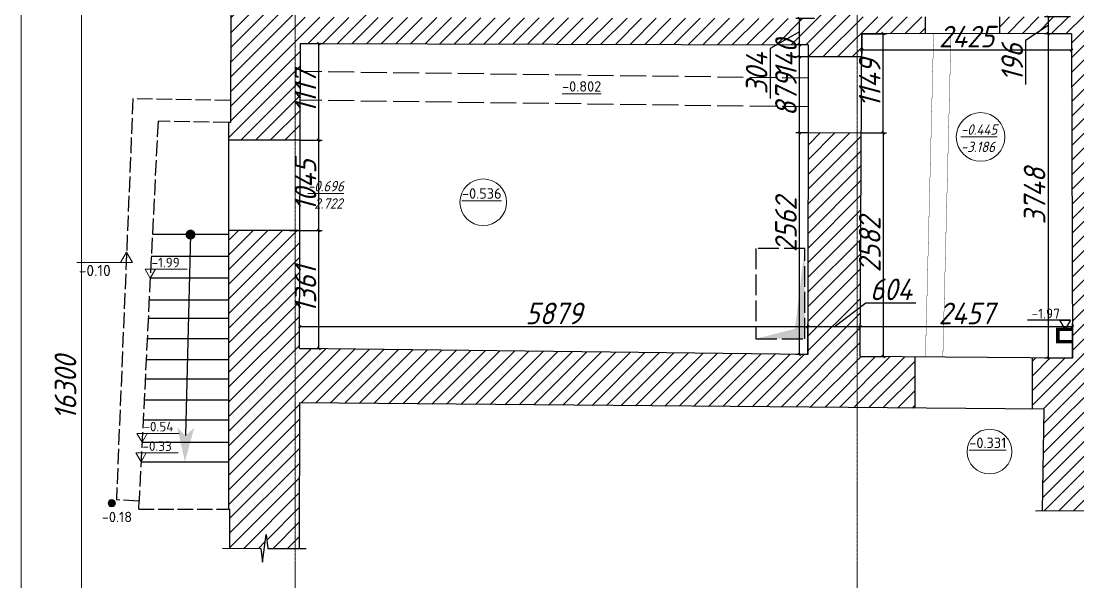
# Model space of a CAD drawing. Header units: millimetres. Extents: x 504091 to 2165846, y 135022 to 442887.
# Drawn here: x 557195 to 569417, y 291544 to 298026 of the extents above; entities that cross this region are included whole.
import ezdxf

# ---------------------------------------------------------------- set-up
doc = ezdxf.new("R2010")
doc.units = ezdxf.units.MM
for name, pattern in [('334', [5, 4, -1]), ('ACAD_ISO02W100', [15, 12, -3]), ('ADSK_Линия сетки', [25, 20, -2.5, 0, -2.5]), ('осеваяX2', [4, 2.5, -0.5, 0.5, -0.5])]:
    doc.linetypes.add(name, pattern=pattern)
doc.layers.get('Defpoints').update_dxf_attribs({"color": 255})
for name, color, linetype in [('Балки', 140, 'ACAD_ISO02W100'), ('Канализация', 28, 'Continuous'), ('Контур', 7, 'Continuous'), ('Отметки коммуникаций', 7, 'Continuous'), ('Перепад', 251, 'ACAD_ISO02W100'), ('Пожарные коммуникации', 1, 'Continuous'), ('Тех отверстия', 5, 'ACAD_ISO02W100'), ('Штриховка', 252, 'Continuous')]:
    doc.layers.add(name, color=color, linetype=linetype)
for name, color, linetype, lineweight in [('Оси', 165, 'осеваяX2', 13), ('отметки', 7, 'Continuous', 20), ('размеры', 7, 'Continuous', 9)]:
    doc.layers.add(name, color=color, linetype=linetype, lineweight=lineweight)
doc.styles.add('GOST 2.304_new', font='isocpeur.ttf', dxfattribs={"width": 0.9, "oblique": 15})
doc.styles.add('ISOCPEUR', font='isocpeur.ttf', dxfattribs={"width": 0.9, "oblique": 15, "height": 250})
doc.dimstyles.new('GENPLAN 1000', dxfattribs={"dimscale": 10, "dimtxt": 13, "dimasz": 3, "dimexe": 4, "dimexo": 0, "dimgap": 3, "dimtad": 1, "dimdec": 0, "dimzin": 0, "dimtxsty": 'ISOCPEUR', "dimblk1": 'OBLIQUE', "dimblk2": 'OBLIQUE', "dimsah": 1, "dimcen": -1, "dimaunit": 1, "dimadec": 3, "dimazin": 0, "dimtfac": 0.75, "dimtdec": 0, "dimtix": 1, "dimtmove": 1, "dimatfit": 3, "dimfxl": 0, "dimtvp": 0.6, "dimarcsym": 0})
doc.dimstyles.new('SPDS 1_100', dxfattribs={"dimscale": 100, "dimtxt": 2.5, "dimasz": 1.77, "dimexe": 1.25, "dimexo": 0.625, "dimtad": 1, "dimdec": 0, "dimrnd": 0.001, "dimzin": 9, "dimtxsty": 'GOST 2.304_new', "dimblk": 'ARCHTICK', "dimcen": 2.5, "dimdle": 2, "dimclrt": 256, "dimadec": 0, "dimazin": 2, "dimtfac": 0.75, "dimtdec": 0, "dimtmove": 1, "dimatfit": 3, "dimfxl": 0, "dimtolj": 1, "dimlwd": 9, "dimlwe": 9, "dimarcsym": 0})

# ---------------------------------------------------------------- blocks, each defined once
blk = doc.blocks.new('S1')
at = {"color": 0, "const_width": 0.75}
blk.add_lwpolyline([(-0.375, 0, 1), (0.375, 0, 1)], format="xyb", close=True, dxfattribs=at)
blk = doc.blocks.new('*U13')
at = {"layer": 'Штриховка'}
blk.add_lwpolyline([(0, 0), (1.966, 1.237)], dxfattribs=at)
blk.add_solid([(2.223, 1.399), (1.836, 1.272), (1.941, 1.105), (1.966, 1.237)], dxfattribs=at)
at = {"layer": 'Штриховка', "xscale": 0.07662220042706859, "yscale": 0.07662220042706859, "zscale": 0.07662220042706859, "rotation": 180.7212171987367}
blk.add_blockref('S1', (0, 0), dxfattribs=at)
blk = doc.blocks.new('806')
at = {"color": 0, "const_width": 0.6}
blk.add_lwpolyline([(-0.3, 0, 1), (0.3, 0, 1)], format="xyb", close=True, dxfattribs=at)
at = {"color": 0}
blk.add_circle((0, 0), 0.6, dxfattribs=at)
blk = doc.blocks.new('_Oblique')
at = {"color": 0, "linetype": 'ByBlock', "lineweight": -2}
blk.add_line((-0.5, -0.5), (0.5, 0.5), dxfattribs=at)
blk = doc.blocks.new('*D305')
at = {"layer": 'Defpoints', "color": 0, "lineweight": 20, "ltscale": 0.03, "transparency": 16777216}
for p in [(569332, 298074), (569072, 297878), (569343, 297878)]:
    blk.add_point(p, dxfattribs=at)
at = {"layer": 'размеры', "color": 0, "lineweight": -2, "ltscale": 0.03, "transparency": 16777216}
for p, q in [((569332, 298074), (569032, 298074)), ((569072, 298074), (569072, 297878)), ((569072, 297976), (568813, 297802)), ((569343, 297878), (569032, 297878)), ((568813, 297802), (568813, 297292))]:
    blk.add_line(p, q, dxfattribs=at)
at = {"layer": 'размеры', "color": 0, "lineweight": -2, "ltscale": 0.03, "transparency": 16777216, "xscale": 30, "yscale": 30, "zscale": 30}
for p, rotation in [((569072, 298074), 90), ((569072, 297878), 270)]:
    blk.add_blockref('_Oblique', p, dxfattribs=dict(at, rotation=rotation))
at = {"layer": 'размеры', "color": 0, "ltscale": 0.03, "transparency": 16777216, "insert": (568658, 297547), "char_height": 250, "attachment_point": 5, "rotation": 90, "style": 'ISOCPEUR'}
blk.add_mtext('196', dxfattribs=at)
blk = doc.blocks.new('*D306')
at = {"layer": 'Defpoints', "color": 0, "lineweight": 20, "ltscale": 0.03, "transparency": 16777216}
for p in [(569343, 297878), (569072, 294130), (569356, 294130)]:
    blk.add_point(p, dxfattribs=at)
at = {"layer": 'размеры', "color": 0, "lineweight": -2, "ltscale": 0.03, "transparency": 16777216}
for p, q in [((569343, 297878), (569032, 297878)), ((569072, 297878), (569072, 294130)), ((569356, 294130), (569032, 294130))]:
    blk.add_line(p, q, dxfattribs=at)
at = {"layer": 'размеры', "color": 0, "lineweight": -2, "ltscale": 0.03, "transparency": 16777216, "xscale": 30, "yscale": 30, "zscale": 30}
for p, rotation in [((569072, 297878), 90), ((569072, 294130), 270)]:
    blk.add_blockref('_Oblique', p, dxfattribs=dict(at, rotation=rotation))
at = {"layer": 'размеры', "color": 0, "ltscale": 0.03, "transparency": 16777216, "insert": (568917, 296004), "char_height": 250, "attachment_point": 5, "rotation": 90, "style": 'ISOCPEUR'}
blk.add_mtext('3748', dxfattribs=at)
blk = doc.blocks.new('*D307')
at = {"layer": 'Defpoints', "color": 0, "lineweight": 20, "ltscale": 0.03, "transparency": 16777216}
for p in [(566899, 294492), (566899, 294245), (569356, 294130)]:
    blk.add_point(p, dxfattribs=at)
at = {"layer": 'размеры', "color": 0, "lineweight": -2, "ltscale": 0.03, "transparency": 16777216}
for p, q in [((566899, 294245), (566899, 294532)), ((569356, 294492), (566899, 294492)), ((569356, 294130), (569356, 294532))]:
    blk.add_line(p, q, dxfattribs=at)
at = {"layer": 'размеры', "color": 0, "lineweight": -2, "ltscale": 0.03, "transparency": 16777216, "xscale": 30, "yscale": 30, "zscale": 30, "rotation": 180}
blk.add_blockref('_Oblique', (566899, 294492), dxfattribs=at)
at = {"layer": 'размеры', "color": 0, "lineweight": -2, "ltscale": 0.03, "transparency": 16777216, "xscale": 30, "yscale": 30, "zscale": 30}
blk.add_blockref('_Oblique', (569356, 294492), dxfattribs=at)
at = {"layer": 'размеры', "color": 0, "ltscale": 0.03, "transparency": 16777216, "insert": (568128, 294647), "char_height": 250, "attachment_point": 5, "style": 'ISOCPEUR'}
blk.add_mtext('2457', dxfattribs=at)
blk = doc.blocks.new('*D308')
at = {"layer": 'Defpoints', "color": 0, "lineweight": 20, "ltscale": 0.03, "transparency": 16777216}
for p in [(566295, 294492), (566899, 294245), (566295, 294171)]:
    blk.add_point(p, dxfattribs=at)
at = {"layer": 'размеры', "color": 0, "lineweight": -2, "ltscale": 0.03, "transparency": 16777216}
for p, q in [((566597, 294492), (566966, 294770)), ((566966, 294770), (567543, 294770)), ((566295, 294171), (566295, 294532)), ((566899, 294492), (566295, 294492)), ((566899, 294245), (566899, 294532))]:
    blk.add_line(p, q, dxfattribs=at)
at = {"layer": 'размеры', "color": 0, "lineweight": -2, "ltscale": 0.03, "transparency": 16777216, "xscale": 30, "yscale": 30, "zscale": 30, "rotation": 180}
blk.add_blockref('_Oblique', (566295, 294492), dxfattribs=at)
at = {"layer": 'размеры', "color": 0, "lineweight": -2, "ltscale": 0.03, "transparency": 16777216, "xscale": 30, "yscale": 30, "zscale": 30}
blk.add_blockref('_Oblique', (566899, 294492), dxfattribs=at)
at = {"layer": 'размеры', "color": 0, "ltscale": 0.03, "transparency": 16777216, "insert": (567255, 294925), "char_height": 250, "attachment_point": 5, "style": 'ISOCPEUR'}
blk.add_mtext('604', dxfattribs=at)
blk = doc.blocks.new('*D309')
at = {"layer": 'Defpoints', "color": 0, "lineweight": 20, "ltscale": 0.03, "transparency": 16777216}
for p in [(560416, 294492), (560416, 294243), (566295, 294171)]:
    blk.add_point(p, dxfattribs=at)
at = {"layer": 'размеры', "color": 0, "lineweight": -2, "ltscale": 0.03, "transparency": 16777216}
for p, q in [((560416, 294243), (560416, 294532)), ((566295, 294492), (560416, 294492)), ((566295, 294171), (566295, 294532))]:
    blk.add_line(p, q, dxfattribs=at)
at = {"layer": 'размеры', "color": 0, "lineweight": -2, "ltscale": 0.03, "transparency": 16777216, "xscale": 30, "yscale": 30, "zscale": 30, "rotation": 180}
blk.add_blockref('_Oblique', (560416, 294492), dxfattribs=at)
at = {"layer": 'размеры', "color": 0, "lineweight": -2, "ltscale": 0.03, "transparency": 16777216, "xscale": 30, "yscale": 30, "zscale": 30}
blk.add_blockref('_Oblique', (566295, 294492), dxfattribs=at)
at = {"layer": 'размеры', "color": 0, "ltscale": 0.03, "transparency": 16777216, "insert": (563355, 294647), "char_height": 250, "attachment_point": 5, "style": 'ISOCPEUR'}
blk.add_mtext('5879', dxfattribs=at)
blk = doc.blocks.new('*D310')
at = {"layer": 'Defpoints', "color": 0, "lineweight": 20, "ltscale": 0.03, "transparency": 16777216}
for p in [(560300, 295605), (560638, 295605), (560416, 294243)]:
    blk.add_point(p, dxfattribs=at)
at = {"layer": 'размеры', "color": 0, "lineweight": -2, "ltscale": 0.03, "transparency": 16777216}
for p, q in [((560300, 295605), (560678, 295605)), ((560638, 294243), (560638, 295605)), ((560416, 294243), (560678, 294243))]:
    blk.add_line(p, q, dxfattribs=at)
at = {"layer": 'размеры', "color": 0, "lineweight": -2, "ltscale": 0.03, "transparency": 16777216, "xscale": 30, "yscale": 30, "zscale": 30}
for p, rotation in [((560638, 295605), 90), ((560638, 294243), 270)]:
    blk.add_blockref('_Oblique', p, dxfattribs=dict(at, rotation=rotation))
at = {"layer": 'размеры', "color": 0, "ltscale": 0.03, "transparency": 16777216, "insert": (560483, 294924), "char_height": 250, "attachment_point": 5, "rotation": 90, "style": 'ISOCPEUR'}
blk.add_mtext('1361', dxfattribs=at)
blk = doc.blocks.new('*D311')
at = {"layer": 'Defpoints', "color": 0, "lineweight": 20, "ltscale": 0.03, "transparency": 16777216}
for p in [(560423, 296650), (560638, 296650), (560300, 295605)]:
    blk.add_point(p, dxfattribs=at)
at = {"layer": 'размеры', "color": 0, "lineweight": -2, "ltscale": 0.03, "transparency": 16777216}
for p, q in [((560423, 296650), (560678, 296650)), ((560638, 295605), (560638, 296650)), ((560300, 295605), (560678, 295605))]:
    blk.add_line(p, q, dxfattribs=at)
at = {"layer": 'размеры', "color": 0, "lineweight": -2, "ltscale": 0.03, "transparency": 16777216, "xscale": 30, "yscale": 30, "zscale": 30}
for p, rotation in [((560638, 296650), 90), ((560638, 295605), 270)]:
    blk.add_blockref('_Oblique', p, dxfattribs=dict(at, rotation=rotation))
at = {"layer": 'размеры', "color": 0, "ltscale": 0.03, "transparency": 16777216, "insert": (560483, 296127), "char_height": 250, "attachment_point": 5, "rotation": 90, "style": 'ISOCPEUR'}
blk.add_mtext('1045', dxfattribs=at)
blk = doc.blocks.new('*D312')
at = {"layer": 'Defpoints', "color": 0, "lineweight": 20, "ltscale": 0.03, "transparency": 16777216}
for p in [(560426, 297767), (560638, 297767), (560423, 296650)]:
    blk.add_point(p, dxfattribs=at)
at = {"layer": 'размеры', "color": 0, "lineweight": -2, "ltscale": 0.03, "transparency": 16777216}
for p, q in [((560426, 297767), (560678, 297767)), ((560638, 296650), (560638, 297767)), ((560423, 296650), (560678, 296650))]:
    blk.add_line(p, q, dxfattribs=at)
at = {"layer": 'размеры', "color": 0, "lineweight": -2, "ltscale": 0.03, "transparency": 16777216, "xscale": 30, "yscale": 30, "zscale": 30}
for p, rotation in [((560638, 297767), 90), ((560638, 296650), 270)]:
    blk.add_blockref('_Oblique', p, dxfattribs=dict(at, rotation=rotation))
at = {"layer": 'размеры', "color": 0, "ltscale": 0.03, "transparency": 16777216, "insert": (560483, 297208), "char_height": 250, "attachment_point": 5, "rotation": 90, "style": 'ISOCPEUR'}
blk.add_mtext('1117', dxfattribs=at)
blk = doc.blocks.new('*D313')
at = {"layer": 'Defpoints', "color": 0, "lineweight": 20, "ltscale": 0.03, "transparency": 16777216}
for p in [(566196, 296733), (566297, 296733), (566295, 294171)]:
    blk.add_point(p, dxfattribs=at)
at = {"layer": 'размеры', "color": 0, "lineweight": -2, "ltscale": 0.03, "transparency": 16777216}
for p, q in [((566297, 296733), (566156, 296733)), ((566196, 294171), (566196, 296733)), ((566295, 294171), (566156, 294171))]:
    blk.add_line(p, q, dxfattribs=at)
at = {"layer": 'размеры', "color": 0, "lineweight": -2, "ltscale": 0.03, "transparency": 16777216, "xscale": 30, "yscale": 30, "zscale": 30}
for p, rotation in [((566196, 296733), 90), ((566196, 294171), 270)]:
    blk.add_blockref('_Oblique', p, dxfattribs=dict(at, rotation=rotation))
at = {"layer": 'размеры', "color": 0, "ltscale": 0.03, "transparency": 16777216, "insert": (566041, 295673), "char_height": 250, "attachment_point": 5, "rotation": 90, "style": 'ISOCPEUR'}
blk.add_mtext('2562', dxfattribs=at)
blk = doc.blocks.new('*D314')
at = {"layer": 'Defpoints', "color": 0, "lineweight": 20, "ltscale": 0.03, "transparency": 16777216}
for p in [(566196, 297612), (566297, 297612), (566297, 296733)]:
    blk.add_point(p, dxfattribs=at)
at = {"layer": 'размеры', "color": 0, "lineweight": -2, "ltscale": 0.03, "transparency": 16777216}
for p, q in [((566297, 297612), (566156, 297612)), ((566196, 296733), (566196, 297612)), ((566297, 296733), (566156, 296733))]:
    blk.add_line(p, q, dxfattribs=at)
at = {"layer": 'размеры', "color": 0, "lineweight": -2, "ltscale": 0.03, "transparency": 16777216, "xscale": 30, "yscale": 30, "zscale": 30}
for p, rotation in [((566196, 297612), 90), ((566196, 296733), 270)]:
    blk.add_blockref('_Oblique', p, dxfattribs=dict(at, rotation=rotation))
at = {"layer": 'размеры', "color": 0, "ltscale": 0.03, "transparency": 16777216, "insert": (566041, 297173), "char_height": 250, "attachment_point": 5, "rotation": 90, "style": 'ISOCPEUR'}
blk.add_mtext('879', dxfattribs=at)
blk = doc.blocks.new('*D315')
at = {"layer": 'Defpoints', "color": 0, "lineweight": 20, "ltscale": 0.03, "transparency": 16777216}
for p in [(566196, 297752), (566298, 297752), (566297, 297612)]:
    blk.add_point(p, dxfattribs=at)
at = {"layer": 'размеры', "color": 0, "lineweight": -2, "ltscale": 0.03, "transparency": 16777216}
for p, q in [((566298, 297752), (566156, 297752)), ((566196, 297612), (566196, 297752)), ((566297, 297612), (566156, 297612))]:
    blk.add_line(p, q, dxfattribs=at)
at = {"layer": 'размеры', "color": 0, "lineweight": -2, "ltscale": 0.03, "transparency": 16777216, "xscale": 30, "yscale": 30, "zscale": 30}
for p, rotation in [((566196, 297752), 90), ((566196, 297612), 270)]:
    blk.add_blockref('_Oblique', p, dxfattribs=dict(at, rotation=rotation))
at = {"layer": 'размеры', "color": 0, "ltscale": 0.03, "transparency": 16777216, "insert": (566041, 297597), "char_height": 250, "attachment_point": 5, "rotation": 90, "style": 'ISOCPEUR'}
blk.add_mtext('140', dxfattribs=at)
blk = doc.blocks.new('*D316')
at = {"layer": 'Defpoints', "color": 0, "lineweight": 20, "ltscale": 0.03, "transparency": 16777216}
for p in [(566196, 298056), (566373, 298056), (566298, 297752)]:
    blk.add_point(p, dxfattribs=at)
at = {"layer": 'размеры', "color": 0, "lineweight": -2, "ltscale": 0.03, "transparency": 16777216}
for p, q in [((566373, 298056), (566156, 298056)), ((566196, 297752), (566196, 298056)), ((566196, 297904), (565857, 297708)), ((566298, 297752), (566156, 297752)), ((565857, 297708), (565857, 297131))]:
    blk.add_line(p, q, dxfattribs=at)
at = {"layer": 'размеры', "color": 0, "lineweight": -2, "ltscale": 0.03, "transparency": 16777216, "xscale": 30, "yscale": 30, "zscale": 30}
for p, rotation in [((566196, 298056), 90), ((566196, 297752), 270)]:
    blk.add_blockref('_Oblique', p, dxfattribs=dict(at, rotation=rotation))
at = {"layer": 'размеры', "color": 0, "ltscale": 0.03, "transparency": 16777216, "insert": (565702, 297420), "char_height": 250, "attachment_point": 5, "rotation": 90, "style": 'ISOCPEUR'}
blk.add_mtext('304', dxfattribs=at)
blk = doc.blocks.new('*D347')
at = {"layer": 'Defpoints', "color": 0, "lineweight": 20, "ltscale": 0.03, "transparency": 16777216}
for p in [(566918, 297881), (569343, 297878), (566918, 297692)]:
    blk.add_point(p, dxfattribs=at)
at = {"layer": 'размеры', "color": 0, "lineweight": -2, "ltscale": 0.03, "transparency": 16777216}
for p, q in [((566918, 297881), (566918, 297652)), ((569343, 297878), (569343, 297652)), ((569343, 297692), (566918, 297692))]:
    blk.add_line(p, q, dxfattribs=at)
at = {"layer": 'размеры', "color": 0, "lineweight": -2, "ltscale": 0.03, "transparency": 16777216, "xscale": 30, "yscale": 30, "zscale": 30, "rotation": 180}
blk.add_blockref('_Oblique', (566918, 297692), dxfattribs=at)
at = {"layer": 'размеры', "color": 0, "lineweight": -2, "ltscale": 0.03, "transparency": 16777216, "xscale": 30, "yscale": 30, "zscale": 30}
blk.add_blockref('_Oblique', (569343, 297692), dxfattribs=at)
at = {"layer": 'размеры', "color": 0, "ltscale": 0.03, "transparency": 16777216, "insert": (568130, 297847), "char_height": 250, "attachment_point": 5, "style": 'ISOCPEUR'}
blk.add_mtext('2425', dxfattribs=at)
blk = doc.blocks.new('*D348')
at = {"layer": 'Defpoints', "color": 0, "lineweight": 20, "ltscale": 0.03, "transparency": 16777216}
for p in [(566912, 296733), (566899, 294150), (567165, 294150)]:
    blk.add_point(p, dxfattribs=at)
at = {"layer": 'размеры', "color": 0, "lineweight": -2, "ltscale": 0.03, "transparency": 16777216}
for p, q in [((566912, 296733), (567205, 296733)), ((567165, 296733), (567165, 294150)), ((566899, 294150), (567205, 294150))]:
    blk.add_line(p, q, dxfattribs=at)
at = {"layer": 'размеры', "color": 0, "lineweight": -2, "ltscale": 0.03, "transparency": 16777216, "xscale": 30, "yscale": 30, "zscale": 30}
for p, rotation in [((567165, 296733), 90), ((567165, 294150), 270)]:
    blk.add_blockref('_Oblique', p, dxfattribs=dict(at, rotation=rotation))
at = {"layer": 'размеры', "color": 0, "ltscale": 0.03, "transparency": 16777216, "insert": (567010, 295442), "char_height": 250, "attachment_point": 5, "rotation": 90, "style": 'ISOCPEUR'}
blk.add_mtext('2582', dxfattribs=at)
blk = doc.blocks.new('*D155')
at = {"layer": 'Defpoints', "color": 0, "lineweight": 20, "ltscale": 0.03, "transparency": 16777216}
for p in [(566918, 297881), (567165, 297881), (566912, 296733)]:
    blk.add_point(p, dxfattribs=at)
at = {"layer": 'размеры', "color": 0, "lineweight": -2, "ltscale": 0.03, "transparency": 16777216}
for p, q in [((566918, 297881), (567205, 297881)), ((567165, 296733), (567165, 297881)), ((566912, 296733), (567205, 296733))]:
    blk.add_line(p, q, dxfattribs=at)
at = {"layer": 'размеры', "color": 0, "lineweight": -2, "ltscale": 0.03, "transparency": 16777216, "xscale": 30, "yscale": 30, "zscale": 30}
for p, rotation in [((567165, 297881), 90), ((567165, 296733), 270)]:
    blk.add_blockref('_Oblique', p, dxfattribs=dict(at, rotation=rotation))
at = {"layer": 'размеры', "color": 0, "ltscale": 0.03, "transparency": 16777216, "insert": (567010, 297307), "char_height": 250, "attachment_point": 5, "rotation": 90, "style": 'ISOCPEUR'}
blk.add_mtext('1149', dxfattribs=at)
blk = doc.blocks.new('_ArchTick')
at = {"color": 0, "linetype": 'ByBlock', "const_width": 0.15}
blk.add_lwpolyline([(-0.5, -0.5), (0.5, 0.5)], dxfattribs=at)
blk = doc.blocks.new('*D518')
at = {"layer": 'Defpoints', "color": 0, "lineweight": 20, "transparency": 16777216}
for p in [(-3071, 45200), (-3171, 2150), (-3071, 2150)]:
    blk.add_point(p, dxfattribs=at)
at = {"layer": 'размеры', "color": 0, "lineweight": 9, "transparency": 16777216}
for p, q in [((-3171, 45400), (-3171, 1950)), ((-3133, 45200), (-3296, 45200)), ((-3133, 2150), (-3296, 2150))]:
    blk.add_line(p, q, dxfattribs=at)
at = {"layer": 'размеры', "color": 0, "lineweight": 9, "transparency": 16777216, "xscale": 177, "yscale": 177, "zscale": 177}
for p, rotation in [((-3171, 45200), 90), ((-3171, 2150), 270)]:
    blk.add_blockref('_ArchTick', p, dxfattribs=dict(at, rotation=rotation))
at = {"layer": 'размеры', "lineweight": 20, "transparency": 16777216, "insert": (-3358, 23675), "char_height": 250, "width": 318.77, "attachment_point": 5, "rotation": 90, "style": 'GOST 2.304_new'}
blk.add_mtext('\\A1;43050', dxfattribs=at)
blk = doc.blocks.new('*D520')
at = {"layer": 'Defpoints', "color": 0, "lineweight": 20, "transparency": 16777216}
for p in [(-2371, 38700), (-2471, 22400), (-2371, 22400)]:
    blk.add_point(p, dxfattribs=at)
at = {"layer": 'размеры', "color": 0, "lineweight": 9, "transparency": 16777216}
for p, q in [((-2471, 38900), (-2471, 22200)), ((-2433, 38700), (-2596, 38700)), ((-2433, 22400), (-2596, 22400))]:
    blk.add_line(p, q, dxfattribs=at)
at = {"layer": 'размеры', "color": 0, "lineweight": 9, "transparency": 16777216, "xscale": 177, "yscale": 177, "zscale": 177}
for p, rotation in [((-2471, 38700), 90), ((-2471, 22400), 270)]:
    blk.add_blockref('_ArchTick', p, dxfattribs=dict(at, rotation=rotation))
at = {"layer": 'размеры', "lineweight": 20, "transparency": 16777216, "insert": (-2658, 30550), "char_height": 250, "width": 291.93, "attachment_point": 5, "rotation": 90, "style": 'GOST 2.304_new'}
blk.add_mtext('\\A1;16300', dxfattribs=at)
blk = doc.blocks.new('оси')
at = {"layer": 'Оси', "linetype": 'ADSK_Линия сетки'}
for p, q in [((6500, -2196.5), (6500, 46378)), ((0, -2196.5), (0, 46265.1))]:
    blk.add_line(p, q, dxfattribs=at)
at = {"layer": 'размеры', "lineweight": 20}
for base, p1, p2, picture, middle in [((-3170.6, 2150), (-3070.6, 45200), (-3070.6, 2150), '*D518', (-3358.1, 23675)), ((-2470.6, 22400), (-2370.6, 38700), (-2370.6, 22400), '*D520', (-2658.1, 30550))]:
    dim = blk.add_linear_dim(base=base, p1=p1, p2=p2, angle=90, dimstyle='SPDS 1_100', dxfattribs=at)
    dim.commit()
    dim.dimension.update_dxf_attribs({"geometry": picture, "text_midpoint": middle})

msp = doc.modelspace()

# ---------------------------------------------------------------- hatches: boundary and pattern name
at = {"layer": 'Штриховка', "ltscale": 0.03}
h = msp.add_hatch(dxfattribs=at)
h.set_pattern_fill('_USER', color=256, scale=120, angle=45, pattern_type=0)
h.set_pattern_definition([(45, (-347074.49, -1361956.86), (-84.852814, 84.852814), [])])
h.paths.add_polyline_path([(570122.3557, 308894.5196), (565440.1751, 308931.1272), (565437.7236, 308670.7775), (565432.4637, 308112.1575), (569336.4975, 308075.3972), (569345.837, 302237.0766), (568748.6273, 302242.0927), (568738.0171, 301653.373), (569348.899, 301642.3635), (569332.229, 298073.7959), (568513.6844, 298074.9961), (568513.3969, 297878.9658), (569342.7096, 297877.7604), (569356.0741, 294129.6394), (568888.3433, 294133.607), (568888.3433, 293540.5712), (569027.0984, 293539.3942), (569007.5105, 292367.1371), (569589.3367, 292368.8557), (569608.8641, 292528.9141), (569629.3366, 292368.9739), (570171.1629, 292370.5743)])
h.paths.add_polyline_path([(567534.9916, 294145.0869), (566898.5127, 294150.4859), (566911.9246, 296732.6727), (566296.8842, 296733.0748), (566295.2088, 294170.6047), (560415.727, 294243.3875), (560419.8492, 295604.6334), (559594.5105, 295604.6334), (559594.5105, 292384.1371), (559605.1688, 292384.1371), (559604.1629, 291931.4224), (560007.3746, 291930.5265), (560027.73, 292090.4817), (560047.3745, 291930.4376), (560410.5862, 291929.6306), (560414.3252, 293612.4526), (567534.9916, 293552.0511)])
h.paths.add_polyline_path([(566905.5658, 299512.1673), (566364.5105, 299509.1371), (566372.6474, 298056.2493), (561278.0055, 298068.8718), (561284.8417, 299827.0425), (561149.883, 299827.5673), (561143.046, 298069.2061), (560426.1533, 298070.9823), (560431.7235, 299503.5442), (560027.251, 299505.1169), (560029.0806, 299983.7496), (559869.1583, 300004.3611), (560029.2335, 300023.7493), (560030.9103, 300462.3824), (560435.4456, 300460.8094), (560440.4227, 301740.8183), (561157.2989, 301734.797), (561156.6917, 301578.6303), (561291.6504, 301578.1055), (561292.2553, 301733.6634), (566352.2901, 301691.1625), (566359.2256, 300452.7883), (566900.2808, 300455.8185), (566893.3878, 301686.6177), (567813.3608, 301670.0376), (567823.8106, 302249.8606), (560423.0572, 302312.0219), (560447.8969, 308159.092), (564301.0084, 308122.8112), (564306.2684, 308681.4312), (564308.7028, 308939.9736), (559628.3666, 308976.5667), (559635.4105, 302869.0371), (559618.4105, 298344.0371), (559615.1021, 296854.9791), (559594.5105, 296855.3353), (559594.5105, 296649.5057), (560423.0133, 296649.5057), (560426.397, 297766.8609), (566297.5505, 297752.3145), (566297.4589, 297612.1628), (566916.4906, 297611.7581), (566917.8905, 297881.2849), (567654.4918, 297880.2142), (567654.7792, 298076.2555), (566913.6015, 298077.3423)])
h.paths.add_polyline_path([(559816.5105, 300313.1371, -1), (559856.5105, 300313.1371, -1)], flags=16)
h.paths.add_polyline_path([(561288.4932, 300766.1217), (561153.5344, 300766.6464), (561151.8468, 300332.6141), (561286.8055, 300332.0893)], flags=17)

# ---------------------------------------------------------------- linework, layer by layer
at = {"layer": 'Балки', "color": 3, "ltscale": 25}
for p, q in [((566297.2976, 297365.3981), (560425.4171, 297443.2781)), ((566297.0807, 297033.6439), (560424.4125, 297111.5343))]:
    msp.add_line(p, q, dxfattribs=at)
at = {"layer": 'Балки', "ltscale": 20}
msp.add_lwpolyline([(565694.5105, 294355.1371), (566258.3886, 294355.1371), (566258.3886, 295398.2916), (565694.5105, 295398.2916)], close=True, dxfattribs=at)
at = {"layer": 'Канализация', "color": 26, "ltscale": 0.03, "const_width": 40}
msp.add_lwpolyline([(569355.3964, 294319.6954), (569186.2166, 294319.6954), (569186.2166, 294463.666), (569354.8831, 294463.666)], dxfattribs=at)
at = {"layer": 'Контур', "ltscale": 15}
for p, q in [((559618.4105, 298344.0371), (559615.1021, 296854.9791)), ((567654.4918, 297880.2142), (567654.7792, 298076.2555)), ((568513.3969, 297878.9658), (568513.6844, 298074.9961)), ((566898.5127, 294150.4859), (566917.8905, 297881.2849)), ((569342.7096, 297877.7604), (566917.8905, 297881.2849)), ((569342.7096, 297877.7604), (569356.0741, 294129.6394)), ((560415.727, 294243.3875), (560426.397, 297766.8609)), ((560426.397, 297766.8609), (566297.5505, 297752.3145)), ((566297.5505, 297752.3145), (566295.2088, 294170.6047)), ((566916.4906, 297611.7581), (566297.4589, 297612.1628)), ((559594.5105, 296855.3353), (559594.5105, 292384.1371)), ((559615.1021, 296854.9791), (559594.5105, 296855.3353)), ((560423.0133, 296649.5057), (559594.5105, 296649.5057)), ((566911.9246, 296732.6727), (566296.8842, 296733.0748)), ((560419.8492, 295604.6334), (559594.5105, 295604.6334)), ((566295.2088, 294170.6047), (560415.727, 294243.3875)), ((569356.0741, 294129.6394), (566898.5127, 294150.4859)), ((560414.3252, 293612.4526), (560410.5862, 291929.6306)), ((569027.0984, 293539.3942), (560414.3252, 293612.4526)), ((569007.5105, 292367.1371), (569027.0984, 293539.3942)), ((558554.5281, 292384.1371), (558559.5105, 292484.1371)), ((559605.1688, 292384.1371), (559594.5105, 292384.1371)), ((559605.1688, 292384.1371), (559604.1629, 291931.4224))]:
    msp.add_line(p, q, dxfattribs=at)
at = {"layer": 'Контур', "color": 252, "ltscale": 15}
for p, q in [((559594.5105, 295558.1371), (558712.6695, 295558.1371)), ((559594.5105, 295558.1371), (558712.6695, 295558.1371)), ((559594.5105, 295306.1371), (558700.1139, 295306.1371)), ((559594.5105, 295306.1371), (558700.1139, 295306.1371)), ((559594.5105, 295054.1371), (558687.5582, 295054.1371)), ((559594.5105, 295054.1371), (558687.5582, 295054.1371)), ((559594.5105, 294802.1371), (558675.0026, 294802.1371)), ((559594.5105, 294802.1371), (558675.0026, 294802.1371)), ((559594.5105, 294589.1371), (558664.3901, 294589.1371)), ((559594.5105, 294589.1371), (558664.3901, 294589.1371)), ((558652.8807, 294358.1371), (559594.5105, 294358.1371)), ((558652.8807, 294358.1371), (559594.5105, 294358.1371)), ((558640.7735, 294115.1371), (559594.5105, 294115.1371)), ((558640.7735, 294115.1371), (559594.5105, 294115.1371)), ((559594.5105, 293887.1371), (558629.4136, 293887.1371)), ((559594.5105, 293887.1371), (558629.4136, 293887.1371)), ((558617.4559, 293647.1371), (559594.5105, 293647.1371)), ((558617.4559, 293647.1371), (559594.5105, 293647.1371)), ((558605.9465, 293416.1371), (559594.5105, 293416.1371)), ((558605.9465, 293416.1371), (559594.5105, 293416.1371)), ((558593.0421, 293157.1371), (559594.5105, 293157.1371)), ((558593.0421, 293157.1371), (559594.5105, 293157.1371)), ((558581.8317, 292932.1371), (559594.5105, 292932.1371)), ((558581.8317, 292932.1371), (559594.5105, 292932.1371))]:
    msp.add_line(p, q, dxfattribs=at)
at = {"layer": 'Контур'}
msp.add_solid([(566258.3886, 295398.2916), (566258.3886, 294355.1371), (566144.7543, 294468.7715), (565694.5105, 294355.1371)], dxfattribs=at)
at = {"layer": 'отметки', "color": 0}
for points in [[(557840.7964, 295235.0251), (558344.6957, 295235.0251), (558484.3498, 295235.0251), (558414.5227, 295355.9691), (558344.6957, 295235.0251)], [(559116.1623, 295156.9396), (558746.9112, 295156.9396), (558628.2052, 295156.9396), (558687.5582, 295054.1371), (558746.9112, 295156.9396)], [(559021.6462, 293259.9396), (558652.3951, 293259.9396), (558533.6891, 293259.9396), (558593.0421, 293157.1371), (558652.3951, 293259.9396)], [(559010.4358, 293034.9396), (558641.1847, 293034.9396), (558522.4787, 293034.9396), (558581.8317, 292932.1371), (558641.1847, 293034.9396)]]:
    msp.add_lwpolyline(points, dxfattribs=at)
at = {"layer": 'отметки', "ltscale": 0.03}
for centre, radius in [((568292.2852, 296687.1128, -445), 280.9128), ((562539.5105, 295932.1371, -536), 269.6665), ((568395.5089, 293050.0653, -331), 258.4879)]:
    msp.add_circle(centre, radius, dxfattribs=at)
at = {"layer": 'Отметки коммуникаций', "color": 24}
msp.add_line((569330.9206, 294568.2312, 115612.5527), (568832.9404, 294568.2312, 115612.5527), dxfattribs=at)
msp.add_lwpolyline([(569270.5498, 294463.666), (569210.1791, 294568.2312), (569330.9206, 294568.2312)], close=True, dxfattribs=at)
at = {"layer": 'Перепад', "linetype": '334', "ltscale": 45}
for p, q in [((558487.7703, 297129.7564), (558296.237, 292491.5212)), ((559615.6693, 297110.2487), (558487.7703, 297129.7564)), ((558778.0047, 296869.4572), (558559.2256, 292478.4181)), ((559594.5105, 296855.3353), (558778.0047, 296869.4572)), ((558559.2256, 292478.4181), (558296.237, 292491.5212)), ((558554.5281, 292384.1371), (558559.5105, 292484.1371)), ((558554.5281, 292384.1371), (559594.5105, 292384.1371))]:
    msp.add_line(p, q, dxfattribs=at)
at = {"layer": 'Пожарные коммуникации', "linetype": 'ACAD_ISO02W100', "ltscale": 25, "const_width": 4, "flags": 128}
for points in [[(567749.0594, 297880.0768), (567654.4969, 294144.0732)], [(567855.6819, 294142.3666), (567950.2802, 297879.7843)]]:
    msp.add_lwpolyline(points, dxfattribs=at)
at = {"layer": 'Тех отверстия', "ltscale": 0.03}
for points in [[(567534.9916, 293552.0511), (567534.9916, 294145.0869)], [(568888.3433, 294133.607), (568888.3433, 293540.5712)]]:
    msp.add_lwpolyline(points, dxfattribs=at)
at = {"layer": 'Штриховка'}
for points in [[(568927.5109, 292366.9009), (569549.3369, 292368.7376), (569569.8094, 292208.7973), (569608.8641, 292528.9141), (569629.3366, 292368.9739), (570251.1626, 292370.8106)], [(559524.1631, 291931.6001), (559967.3747, 291930.6154), (559987.0191, 291770.5713), (560027.73, 292090.4817), (560047.3745, 291930.4376), (560490.586, 291929.4529)]]:
    msp.add_lwpolyline(points, dxfattribs=at)

# ---------------------------------------------------------------- block references
at = {"layer": 'отметки', "xscale": 69.99999999999984, "yscale": 69.99999999999984, "zscale": 69.99999999999984}
msp.add_blockref('806', (558242.3105, 292453.9371), dxfattribs=at)
at = {"layer": 'Штриховка'}
msp.add_blockref('оси', (560365.25, 263237.9486), dxfattribs=at)
at = {"layer": 'Штриховка', "xscale": 1000, "yscale": 1000, "zscale": 1000, "rotation": 236.3988888889026}
msp.add_blockref('*U13', (559153.5901, 295558.1373), dxfattribs=at)
msp.add_blockref('*U13', (559153.5901, 295558.1373), dxfattribs=at)

# ---------------------------------------------------------------- texts
at = {"layer": 'отметки', "color": 3, "ltscale": 0.03, "style": 'ISOCPEUR'}
msp.add_text('%%u-0.802', height=120, dxfattribs=at).set_placement((563450.9852, 297211.4335, -802))
at = {"layer": 'отметки', "ltscale": 0.03, "style": 'ISOCPEUR'}
for s, p in [('%%u-0.536', (562293.7274, 295973.3747, -536)), ('%%u-0.331', (568161.7257, 293091.3028, -331)), ('-0.18', (558127.7917, 292234.1569, -187.1))]:
    msp.add_text(s, height=120, dxfattribs=at).set_placement(p)
at = {"layer": 'отметки', "style": 'ISOCPEUR'}
for s, height, p in [('-0.10', 130, (557860.9506, 295077.8263, 88.6)), ('-1.99', 110.5, (558703.6345, 295180.0585, 75.31)), ('-0.54', 110.5, (558609.1184, 293283.0585, 75.31)), ('-0.33', 110.5, (558597.908, 293058.0585, 75.31))]:
    msp.add_text(s, height=height, dxfattribs=at).set_placement(p)
at = {"layer": 'отметки', "ltscale": 0.03, "char_height": 120, "attachment_point": 1, "style": 'ISOCPEUR'}
for s, insert, width in [('\\L-0.445\\l\\P{\\C98;-3.186}', (568063.4182, 296832.313), 564), ('\\L-0.696\\l\\P-2.722', (560510.9874, 296177.8653), 540)]:
    msp.add_mtext(s, dxfattribs=dict(at, insert=insert, width=width))
at = {"layer": 'Отметки коммуникаций', "color": 24, "style": 'ISOCPEUR'}
msp.add_text('-1.97', height=113.01177, dxfattribs=at).set_placement((568881.6972, 294587.791))

# ---------------------------------------------------------------- dimensions: what is measured, and where the dimension line sits
at = {"layer": 'размеры', "ltscale": 0.03}
for base, p1, p2, picture, middle in [((566196.3617, 298056.2493), (566297.5505, 297752.3145), (566372.6474, 298056.2493), '*D316', (565856.6534, 297678.4829)), ((569072.3808, 297877.7604), (569332.229, 298073.7959), (569342.7096, 297877.7604), '*D305', (568812.531, 297771.9063)), ((566196.3617, 297752.3145), (566297.4589, 297612.1628), (566297.5505, 297752.3145), '*D315', (566196.3617, 297597.1628)), ((566196.3617, 296733.0748), (566295.2088, 294170.6047), (566296.8842, 296733.0748), '*D313', (566196.3617, 295672.6888))]:
    dim = msp.add_linear_dim(base=base, p1=p1, p2=p2, angle=90, dimstyle='GENPLAN 1000', dxfattribs=at)
    dim.commit()
    dim.dimension.update_dxf_attribs({"geometry": picture, "text_midpoint": middle, "dimtype": 160})
for base, p1, p2, picture, middle in [((566917.8905, 297691.5572), (569342.7096, 297877.7604), (566917.8905, 297881.2849), '*D347', (568130.3001, 297846.5572)), ((560415.727, 294492.142), (566295.2088, 294170.6047), (560415.727, 294243.3875), '*D309', (563355.4679, 294647.142)), ((566899.0033, 294492.142), (569356.0741, 294129.6394), (566899.0033, 294244.9387), '*D307', (568127.5387, 294647.142))]:
    dim = msp.add_linear_dim(base=base, p1=p1, p2=p2, dimstyle='GENPLAN 1000', dxfattribs=at)
    dim.commit()
    dim.dimension.update_dxf_attribs({"geometry": picture, "text_midpoint": middle})
for base, p1, p2, picture, middle in [((567164.99, 297881.2849), (566911.9246, 296732.6727), (566917.8905, 297881.2849), '*D155', (567009.99, 297306.9788)), ((569072.3808, 294129.6394), (569342.7096, 297877.7604), (569356.0741, 294129.6394), '*D306', (568917.3808, 296003.6999)), ((560637.5933, 297766.8609), (560423.0133, 296649.5057), (560426.397, 297766.8609), '*D312', (560482.5933, 297208.1833)), ((566196.3617, 297612.1628), (566296.8842, 296733.0748), (566297.4589, 297612.1628), '*D314', (566041.3617, 297172.6188)), ((560637.5933, 296649.5057), (560300.3227, 295604.6334), (560423.0133, 296649.5057), '*D311', (560482.5933, 296127.0696)), ((567164.99, 294150.4859), (566911.9246, 296732.6727), (566898.5127, 294150.4859), '*D348', (567009.99, 295441.5793)), ((560637.5933, 295604.6334), (560415.727, 294243.3875), (560300.3227, 295604.6334), '*D310', (560482.5933, 294924.0104))]:
    dim = msp.add_linear_dim(base=base, p1=p1, p2=p2, angle=90, dimstyle='GENPLAN 1000', dxfattribs=at)
    dim.commit()
    dim.dimension.update_dxf_attribs({"geometry": picture, "text_midpoint": middle})
dim = msp.add_linear_dim(base=(566295.2088, 294492.142), p1=(566899.0033, 294244.9387), p2=(566295.2088, 294170.6047), dimstyle='GENPLAN 1000', dxfattribs=at)
dim.commit()
dim.dimension.update_dxf_attribs({"geometry": '*D308', "text_midpoint": (566996.4281, 294769.806), "dimtype": 160})

doc.saveas('drawing.dxf')
